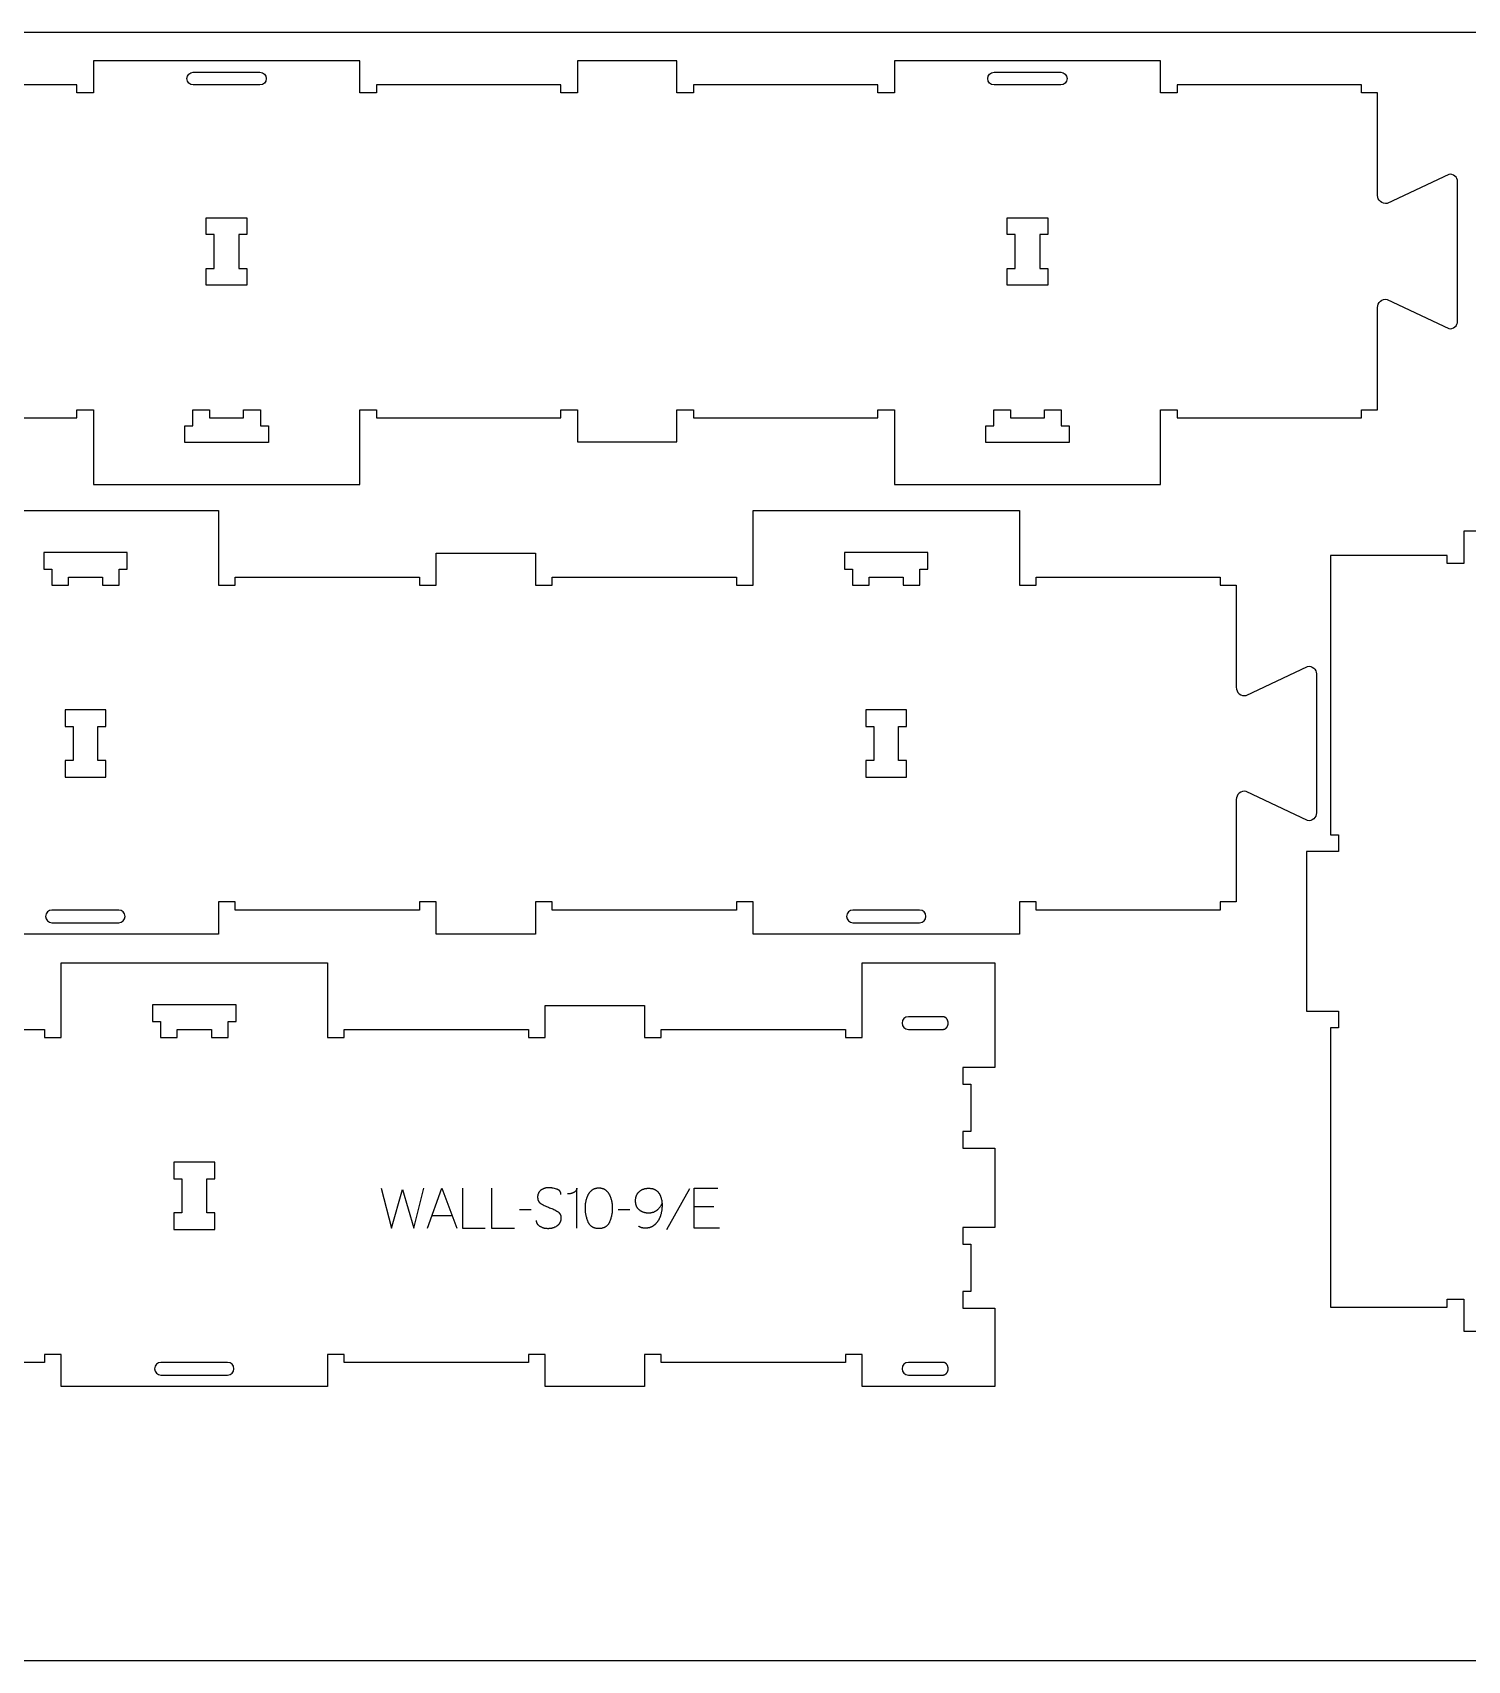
# Model space of a CAD drawing. Extents: x 5216 to 8399, y -10461 to -4867.
# Drawn here: x 6775 to 7850, y -8111 to -6891 of the extents above; entities that cross this region are included whole.
import ezdxf

# ---------------------------------------------------------------- set-up
doc = ezdxf.new("R2010")
doc.units = 0
for name, color, linetype in [('0_SHEET_SPRUCEPLY_2440X122', 1, 'CONTINUOUS'), ('1_ANYTOOL_1MMDEEP_LABELS_S', 2, 'CONTINUOUS'), ('3_ANYTOOL_CUTTHROUGH_INSID', 4, 'CONTINUOUS'), ('4_ANYTOOL_CUTTHROUGH_OUTSI', 5, 'CONTINUOUS')]:
    doc.layers.add(name, color=color, linetype=linetype)

msp = doc.modelspace()

# ---------------------------------------------------------------- linework, layer by layer
at = {"layer": '0_SHEET_SPRUCEPLY_2440X122'}
msp.add_lwpolyline([(5587.3, -6891.2), (5587.3, -8111.2), (8027.3, -8111.2), (8027.3, -6891.2)], close=True, dxfattribs=at)
at = {"layer": '1_ANYTOOL_1MMDEEP_LABELS_S'}
for points in [[(7036.5, -7757.3), (7044.3, -7787.3), (7052.7, -7758.2), (7061.2, -7787.3), (7068.7, -7757.3)], [(7071.3, -7787.3), (7082.1, -7757.3), (7093.2, -7787.3)], [(7097.5, -7757.3), (7097.5, -7787.3), (7114.6, -7787.3)], [(7119.3, -7757.3), (7119.3, -7787.3), (7136.4, -7787.3)], [(7171.3, -7761.9), (7171.3, -7761.7), (7171.3, -7761.6), (7171.3, -7761.5), (7171.3, -7761.4), (7171.3, -7761.3), (7171.3, -7761.3), (7171.2, -7761.2), (7171.2, -7761.1), (7171.2, -7761), (7171.2, -7760.9), (7171.2, -7760.8), (7171.2, -7760.7), (7171.1, -7760.7), (7171.1, -7760.6), (7171.1, -7760.5), (7171.1, -7760.4), (7171, -7760.4), (7171, -7760.3), (7171, -7760.2), (7170.9, -7760.1), (7170.9, -7760.1), (7170.9, -7760), (7170.8, -7759.9), (7170.8, -7759.8), (7170.8, -7759.8), (7170.7, -7759.7), (7170.7, -7759.6), (7170.6, -7759.6), (7170.6, -7759.5), (7170.5, -7759.4), (7170.5, -7759.4), (7170.4, -7759.3), (7170.4, -7759.3), (7170.3, -7759.2), (7170.3, -7759.1), (7170.2, -7759.1), (7170.1, -7759), (7170.1, -7759), (7170, -7758.9), (7169.9, -7758.9), (7169.9, -7758.8), (7169.8, -7758.8), (7169.7, -7758.7), (7169.7, -7758.7), (7169.6, -7758.6), (7169.5, -7758.6), (7169.4, -7758.5), (7169.4, -7758.5), (7169.3, -7758.4), (7169.2, -7758.4), (7169.1, -7758.3), (7169, -7758.3), (7168.8, -7758.2), (7168.6, -7758.1), (7168.4, -7758), (7168.2, -7758), (7168, -7757.9), (7167.2, -7757.7), (7166.4, -7757.5), (7165.6, -7757.3), (7164.8, -7757.2), (7164.5, -7757.1), (7164.1, -7757.1), (7163.7, -7757.1), (7163.3, -7757), (7163, -7757), (7162.6, -7757), (7162.3, -7757), (7161.9, -7757), (7161.7, -7757), (7161.5, -7757), (7161.3, -7757), (7161.1, -7757), (7160.9, -7757), (7160.8, -7757), (7160.6, -7757.1), (7160.4, -7757.1), (7160.2, -7757.1), (7160, -7757.1), (7159.8, -7757.2), (7159.7, -7757.2), (7159.5, -7757.3), (7159.3, -7757.3), (7159.1, -7757.4), (7158.9, -7757.4), (7158.8, -7757.5), (7158.6, -7757.5), (7158.4, -7757.6), (7158.2, -7757.7), (7158.1, -7757.8), (7157.9, -7757.8), (7157.7, -7757.9), (7157.6, -7758), (7157.4, -7758.1), (7157.2, -7758.2), (7157.1, -7758.3), (7156.9, -7758.4), (7156.8, -7758.5), (7156.6, -7758.6), (7156.4, -7758.7), (7156.3, -7758.8), (7156.1, -7758.9), (7156, -7759), (7155.8, -7759.1), (7155.7, -7759.3), (7155.6, -7759.4), (7155.4, -7759.5), (7155.3, -7759.7), (7155.2, -7759.8), (7155.1, -7759.9), (7155, -7760.1), (7154.9, -7760.2), (7154.8, -7760.4), (7154.7, -7760.5), (7154.6, -7760.7), (7154.5, -7760.8), (7154.4, -7761), (7154.4, -7761.2), (7154.3, -7761.3), (7154.2, -7761.5), (7154.2, -7761.7), (7154.1, -7761.9), (7154, -7762), (7154, -7762.2), (7154, -7762.4), (7153.9, -7762.6), (7153.9, -7762.8), (7153.9, -7763), (7153.8, -7763.2), (7153.8, -7763.4), (7153.8, -7763.6), (7153.8, -7763.8), (7153.8, -7764), (7153.8, -7764.2), (7153.8, -7764.4), (7153.8, -7764.6), (7153.9, -7764.8), (7153.9, -7765), (7153.9, -7765.2), (7153.9, -7765.4), (7154, -7765.6), (7154, -7765.8), (7154.1, -7766), (7154.1, -7766.2), (7154.2, -7766.3), (7154.2, -7766.4), (7154.3, -7766.5), (7154.3, -7766.6), (7154.3, -7766.7), (7154.4, -7766.8), (7154.4, -7766.8), (7154.5, -7766.9), (7154.5, -7767), (7154.6, -7767.1), (7154.6, -7767.2), (7154.7, -7767.2), (7154.7, -7767.3), (7154.8, -7767.4), (7154.8, -7767.5), (7154.9, -7767.5), (7154.9, -7767.6), (7155, -7767.7), (7155, -7767.7), (7155.1, -7767.8), (7155.1, -7767.9), (7155.2, -7767.9), (7155.3, -7768), (7155.3, -7768.1), (7155.4, -7768.1), (7155.5, -7768.3), (7155.7, -7768.4), (7155.8, -7768.5), (7156, -7768.6), (7156.1, -7768.7), (7156.3, -7768.8), (7156.5, -7769), (7156.6, -7769.1), (7157.4, -7769.4), (7158.1, -7769.8), (7158.8, -7770.2), (7159.6, -7770.5), (7160.4, -7770.9), (7161.2, -7771.2), (7162, -7771.5), (7162.8, -7771.9), (7163.6, -7772.2), (7164.4, -7772.5), (7165.2, -7772.8), (7166, -7773.2), (7166.7, -7773.6), (7167.5, -7774), (7168.2, -7774.4), (7168.8, -7774.8), (7169, -7774.9), (7169.2, -7775), (7169.3, -7775.1), (7169.4, -7775.2), (7169.5, -7775.3), (7169.5, -7775.3), (7169.6, -7775.4), (7169.7, -7775.4), (7169.8, -7775.5), (7169.8, -7775.6), (7169.9, -7775.6), (7170, -7775.7), (7170, -7775.8), (7170.1, -7775.8), (7170.1, -7775.9), (7170.2, -7776), (7170.2, -7776.1), (7170.3, -7776.1), (7170.4, -7776.2), (7170.4, -7776.3), (7170.5, -7776.4), (7170.5, -7776.4), (7170.5, -7776.5), (7170.6, -7776.6), (7170.6, -7776.7), (7170.7, -7776.8), (7170.7, -7776.8), (7170.8, -7776.9), (7170.8, -7777), (7170.8, -7777.1), (7170.9, -7777.2), (7170.9, -7777.3), (7170.9, -7777.4), (7171, -7777.5), (7171, -7777.5), (7171, -7777.6), (7171.1, -7777.7), (7171.1, -7777.9), (7171.1, -7778.1), (7171.2, -7778.3), (7171.2, -7778.5), (7171.2, -7778.7), (7171.3, -7778.9), (7171.3, -7779.1), (7171.3, -7779.3), (7171.3, -7779.6), (7171.3, -7779.8), (7171.3, -7780), (7171.2, -7780.2), (7171.2, -7780.5), (7171.2, -7780.7), (7171.2, -7780.9), (7171.1, -7781.1), (7171.1, -7781.4), (7171, -7781.6), (7171, -7781.8), (7170.9, -7782), (7170.9, -7782.2), (7170.8, -7782.4), (7170.7, -7782.6), (7170.7, -7782.8), (7170.6, -7783), (7170.5, -7783.1), (7170.4, -7783.3), (7170.3, -7783.5), (7170.2, -7783.7), (7170.1, -7783.8), (7170, -7784), (7169.9, -7784.2), (7169.7, -7784.3), (7169.6, -7784.5), (7169.5, -7784.6), (7169.4, -7784.8), (7169.2, -7784.9), (7169.1, -7785), (7168.9, -7785.2), (7168.8, -7785.3), (7168.6, -7785.4), (7168.4, -7785.6), (7168.3, -7785.7), (7168.1, -7785.8), (7167.7, -7786), (7167.4, -7786.2), (7167, -7786.4), (7166.6, -7786.6), (7166.2, -7786.8), (7165.9, -7786.9), (7165.7, -7787), (7165.5, -7787), (7165.3, -7787.1), (7165.1, -7787.2), (7164.9, -7787.2), (7164.7, -7787.3), (7164.5, -7787.3), (7164.3, -7787.4), (7164.1, -7787.4), (7163.9, -7787.5), (7163.7, -7787.5), (7163.5, -7787.5), (7163.3, -7787.5), (7163.1, -7787.6), (7162.7, -7787.6), (7162.3, -7787.6), (7161.9, -7787.7), (7161.5, -7787.7), (7161.1, -7787.6), (7160.7, -7787.6), (7160.3, -7787.6), (7159.9, -7787.5), (7159.5, -7787.5), (7159.1, -7787.4), (7158.7, -7787.3), (7158.3, -7787.2), (7158, -7787.1), (7157.6, -7786.9), (7157.2, -7786.8), (7156.9, -7786.6), (7156.5, -7786.5), (7156.2, -7786.3), (7155.8, -7786.1), (7155.7, -7786), (7155.5, -7785.9), (7155.3, -7785.8), (7155.2, -7785.7), (7155, -7785.6), (7154.9, -7785.5), (7154.8, -7785.3), (7154.6, -7785.2), (7154.5, -7785.1), (7154.4, -7785), (7154.3, -7784.8), (7154.1, -7784.7), (7154.1, -7784.6), (7154, -7784.6), (7154, -7784.5), (7153.9, -7784.4), (7153.9, -7784.4), (7153.9, -7784.3), (7153.8, -7784.2), (7153.8, -7784.1), (7153.7, -7784.1), (7153.7, -7784), (7153.6, -7783.9), (7153.6, -7783.9), (7153.6, -7783.8), (7153.5, -7783.7), (7153.5, -7783.6), (7153.5, -7783.5), (7153.4, -7783.5), (7153.4, -7783.4), (7153.4, -7783.3), (7153.3, -7783.2), (7153.3, -7783.1), (7153.2, -7782.9), (7153.2, -7782.7), (7153.2, -7782.5), (7153.1, -7782.4), (7153.1, -7782.2), (7153.1, -7782), (7153.1, -7781.8), (7153.1, -7781.6), (7153.1, -7781.4)], [(7183.2, -7787.3), (7183.2, -7757.3), (7183.1, -7757.4), (7183.1, -7757.6), (7183.1, -7757.7), (7183.1, -7757.9), (7183, -7758), (7183, -7758.1), (7182.9, -7758.3), (7182.9, -7758.4), (7182.8, -7758.5), (7182.8, -7758.6), (7182.8, -7758.7), (7182.7, -7758.8), (7182.7, -7758.8), (7182.7, -7758.9), (7182.6, -7758.9), (7182.6, -7759), (7182.6, -7759.1), (7182.5, -7759.1), (7182.5, -7759.2), (7182.4, -7759.2), (7182.4, -7759.3), (7182.4, -7759.3), (7182.3, -7759.4), (7182.3, -7759.4), (7182.2, -7759.5), (7182.2, -7759.5), (7182.1, -7759.6), (7182.1, -7759.6), (7182.1, -7759.7), (7182, -7759.7), (7182, -7759.8), (7181.9, -7759.8), (7181.8, -7759.9), (7181.7, -7760), (7181.6, -7760.1), (7181.5, -7760.2), (7181.3, -7760.3), (7181.2, -7760.3), (7181.1, -7760.4), (7181, -7760.5), (7180.8, -7760.5), (7180.7, -7760.6), (7180.5, -7760.7), (7180.3, -7760.8), (7180, -7760.9), (7179.7, -7761), (7179.4, -7761.1), (7179.1, -7761.2), (7178.9, -7761.3), (7178.6, -7761.3), (7178.3, -7761.4), (7178, -7761.5), (7177.8, -7761.5), (7177.5, -7761.5), (7177.2, -7761.6), (7177, -7761.6), (7176.7, -7761.6), (7176.4, -7761.6), (7176.2, -7761.6)], [(7227.2, -7766.7), (7227.2, -7766.4), (7227.2, -7766.2), (7227.2, -7765.9), (7227.2, -7765.6), (7227.2, -7765.4), (7227.3, -7765.1), (7227.3, -7764.9), (7227.4, -7764.6), (7227.4, -7764.4), (7227.4, -7764.2), (7227.5, -7763.9), (7227.6, -7763.7), (7227.6, -7763.5), (7227.7, -7763.3), (7227.8, -7763), (7227.9, -7762.8), (7228, -7762.6), (7228.1, -7762.4), (7228.2, -7762.2), (7228.3, -7762), (7228.4, -7761.8), (7228.5, -7761.6), (7228.6, -7761.4), (7228.7, -7761.2), (7228.9, -7761), (7229, -7760.8), (7229.1, -7760.7), (7229.3, -7760.5), (7229.4, -7760.3), (7229.6, -7760.2), (7229.8, -7760), (7229.9, -7759.8), (7230.1, -7759.7), (7230.3, -7759.5), (7230.5, -7759.4), (7230.7, -7759.2), (7230.8, -7759.1), (7231, -7759), (7231.2, -7758.9), (7231.4, -7758.7), (7231.6, -7758.6), (7231.8, -7758.5), (7232, -7758.4), (7232.2, -7758.3), (7232.4, -7758.2), (7232.6, -7758.1), (7232.9, -7758), (7233.1, -7757.9), (7233.3, -7757.9), (7233.5, -7757.8), (7233.7, -7757.7), (7234, -7757.7), (7234.2, -7757.6), (7234.4, -7757.6), (7234.7, -7757.5), (7234.9, -7757.5), (7235.2, -7757.4), (7235.4, -7757.4), (7235.7, -7757.4), (7235.9, -7757.3), (7236.2, -7757.3), (7236.4, -7757.3), (7236.7, -7757.3), (7236.9, -7757.3), (7237.3, -7757.3), (7237.6, -7757.3), (7238, -7757.3), (7238.3, -7757.4), (7238.6, -7757.4), (7238.9, -7757.4), (7239.2, -7757.5), (7239.5, -7757.5), (7239.8, -7757.6), (7240.1, -7757.7), (7240.3, -7757.8), (7240.6, -7757.8), (7240.9, -7757.9), (7241.1, -7758), (7241.4, -7758.2), (7241.6, -7758.3), (7241.8, -7758.3), (7241.9, -7758.4), (7242, -7758.5), (7242.1, -7758.5), (7242.2, -7758.6), (7242.4, -7758.7), (7242.5, -7758.7), (7242.6, -7758.8), (7242.7, -7758.9), (7242.8, -7759), (7242.9, -7759), (7243, -7759.1), (7243.1, -7759.2), (7243.2, -7759.3), (7243.3, -7759.4), (7243.4, -7759.5), (7243.5, -7759.6), (7243.6, -7759.7), (7243.7, -7759.7), (7243.8, -7759.8), (7243.9, -7759.9), (7244, -7760), (7244.1, -7760.1), (7244.1, -7760.2), (7244.3, -7760.5), (7244.5, -7760.7), (7244.6, -7760.9), (7244.8, -7761.1), (7244.9, -7761.4), (7245.1, -7761.6), (7245.2, -7761.9), (7245.3, -7762.1), (7245.4, -7762.4), (7245.6, -7762.6), (7245.7, -7762.9), (7245.8, -7763.1), (7245.9, -7763.4), (7246, -7763.6), (7246.1, -7763.9), (7246.2, -7764.2), (7246.3, -7764.4), (7246.4, -7764.7), (7246.4, -7765), (7246.5, -7765.2), (7246.7, -7765.8), (7246.8, -7766.4), (7246.9, -7766.9), (7247, -7767.5), (7247, -7768.1), (7247.1, -7768.7), (7247.1, -7769.3), (7247.1, -7769.9), (7247.1, -7770.5), (7247.1, -7771.2), (7247, -7771.9), (7247, -7772.6), (7246.9, -7773.3), (7246.8, -7774), (7246.7, -7774.6), (7246.5, -7775.8), (7246.3, -7776.4), (7246.2, -7777), (7246, -7777.6), (7245.8, -7778.2), (7245.7, -7778.4), (7245.6, -7778.7), (7245.5, -7779), (7245.4, -7779.3), (7245.3, -7779.5), (7245.1, -7779.8), (7245, -7780.1), (7244.9, -7780.4), (7244.7, -7780.6), (7244.6, -7780.9), (7244.5, -7781.1), (7244.3, -7781.4), (7244.1, -7781.6), (7244, -7781.9), (7243.8, -7782.1), (7243.6, -7782.4), (7243.5, -7782.6), (7243.3, -7782.8), (7243.1, -7783.1), (7242.9, -7783.3), (7242.7, -7783.5), (7242.5, -7783.8), (7242.3, -7784), (7242.1, -7784.2), (7241.9, -7784.4), (7241.7, -7784.6), (7241.5, -7784.8), (7241.3, -7785), (7241, -7785.1), (7240.8, -7785.3), (7240.6, -7785.5), (7240.4, -7785.6), (7240.1, -7785.8), (7239.9, -7785.9), (7239.6, -7786.1), (7239.4, -7786.2), (7239.2, -7786.3), (7238.9, -7786.4), (7238.7, -7786.5), (7238.4, -7786.6), (7238.1, -7786.7), (7237.9, -7786.8), (7237.6, -7786.9), (7237.4, -7787), (7237.1, -7787), (7236.8, -7787.1), (7236.5, -7787.1), (7236.3, -7787.2), (7236, -7787.2), (7235.7, -7787.3), (7235.4, -7787.3), (7235.1, -7787.3), (7234.8, -7787.3), (7234.5, -7787.3), (7234.2, -7787.3), (7233.8, -7787.3), (7233.6, -7787.3), (7233.5, -7787.3), (7233.3, -7787.2), (7233.1, -7787.2), (7233, -7787.2), (7232.8, -7787.2), (7232.6, -7787.1), (7232.5, -7787.1), (7232.3, -7787.1), (7232.2, -7787), (7232, -7787), (7231.8, -7786.9), (7231.7, -7786.9), (7231.5, -7786.8), (7231.4, -7786.8), (7231.2, -7786.7), (7231.1, -7786.7), (7230.9, -7786.6), (7230.8, -7786.5), (7230.6, -7786.5), (7230.5, -7786.4), (7230.4, -7786.3), (7230.2, -7786.2), (7230.1, -7786.2), (7229.9, -7786.1), (7229.8, -7786), (7229.7, -7785.9), (7229.5, -7785.8)], [(7267.7, -7757.8), (7250.5, -7788.6)], [(7290, -7787.3), (7271.1, -7787.3), (7271.1, -7757.3), (7288.9, -7757.3)], [(7247.1, -7768.5), (7246.9, -7768.8), (7246.8, -7769.2), (7246.6, -7769.5), (7246.4, -7769.8), (7246.3, -7770.2), (7246.1, -7770.5), (7245.8, -7770.8), (7245.6, -7771.2), (7245.4, -7771.5), (7245.2, -7771.8), (7244.9, -7772.1), (7244.6, -7772.4), (7244.4, -7772.7), (7244.1, -7773), (7243.8, -7773.3), (7243.5, -7773.6), (7243.3, -7773.8), (7243.1, -7773.9), (7243, -7774), (7242.8, -7774.2), (7242.6, -7774.3), (7242.5, -7774.4), (7242.3, -7774.5), (7242.1, -7774.6), (7241.9, -7774.7), (7241.7, -7774.8), (7241.6, -7774.9), (7241.4, -7775), (7241.2, -7775.1), (7241, -7775.2), (7240.8, -7775.3), (7240.6, -7775.4), (7240.4, -7775.4), (7240.2, -7775.5), (7239.9, -7775.6), (7239.7, -7775.6), (7239.5, -7775.7), (7239.3, -7775.7), (7239.1, -7775.8), (7238.9, -7775.8), (7238.6, -7775.8), (7238.4, -7775.9), (7238.2, -7775.9), (7237.9, -7775.9), (7237.7, -7775.9), (7237.4, -7775.9), (7237.2, -7776), (7236.9, -7776), (7236.7, -7776), (7236.4, -7775.9), (7236.2, -7775.9), (7235.9, -7775.9), (7235.6, -7775.9), (7235.4, -7775.9), (7235.1, -7775.8), (7234.9, -7775.8), (7234.7, -7775.8), (7234.4, -7775.7), (7234.2, -7775.7), (7234, -7775.6), (7233.7, -7775.6), (7233.5, -7775.5), (7233.3, -7775.4), (7233, -7775.3), (7232.8, -7775.3), (7232.6, -7775.2), (7232.4, -7775.1), (7232.2, -7775), (7232, -7774.9), (7231.8, -7774.8), (7231.6, -7774.7), (7231.4, -7774.6), (7231.2, -7774.5), (7231, -7774.4), (7230.8, -7774.2), (7230.6, -7774.1), (7230.4, -7774), (7230.3, -7773.8), (7230.1, -7773.7), (7229.9, -7773.5), (7229.8, -7773.4), (7229.6, -7773.2), (7229.4, -7773.1), (7229.3, -7772.9), (7229.1, -7772.7), (7229, -7772.6), (7228.9, -7772.4), (7228.7, -7772.2), (7228.6, -7772), (7228.5, -7771.8), (7228.4, -7771.6), (7228.2, -7771.4), (7228.1, -7771.2), (7228, -7771), (7228, -7770.8), (7227.9, -7770.6), (7227.8, -7770.4), (7227.7, -7770.2), (7227.6, -7770), (7227.6, -7769.7), (7227.5, -7769.5), (7227.4, -7769.3), (7227.4, -7769), (7227.3, -7768.8), (7227.3, -7768.5), (7227.3, -7768.3), (7227.2, -7768), (7227.2, -7767.8), (7227.2, -7767.5), (7227.2, -7767.2), (7227.2, -7767), (7227.2, -7766.7)], [(7285.8, -7771.2), (7271.1, -7771.2)], [(7074.7, -7777.8), (7089.6, -7777.8)], [(7149, -7773.4), (7140.3, -7773.5)], [(7222.9, -7773.4), (7214.1, -7773.5)]]:
    msp.add_lwpolyline(points, dxfattribs=at)
msp.add_lwpolyline([(7199.7, -7757.1), (7200, -7757.1), (7200.4, -7757.1), (7200.6, -7757.1), (7200.8, -7757.1), (7200.9, -7757.1), (7201.1, -7757.1), (7201.3, -7757.2), (7201.4, -7757.2), (7201.6, -7757.2), (7201.8, -7757.3), (7201.9, -7757.3), (7202.1, -7757.3), (7202.3, -7757.4), (7202.4, -7757.4), (7202.6, -7757.5), (7202.7, -7757.5), (7202.9, -7757.6), (7203, -7757.6), (7203.2, -7757.7), (7203.3, -7757.8), (7203.4, -7757.8), (7203.6, -7757.9), (7203.7, -7758), (7203.9, -7758.1), (7204, -7758.1), (7204.1, -7758.2), (7204.3, -7758.3), (7204.4, -7758.4), (7204.5, -7758.5), (7204.6, -7758.6), (7204.9, -7758.8), (7205.1, -7759), (7205.3, -7759.2), (7205.6, -7759.4), (7205.8, -7759.6), (7206, -7759.8), (7206.2, -7760.1), (7206.4, -7760.3), (7206.6, -7760.5), (7206.8, -7760.8), (7207, -7761.1), (7207.1, -7761.3), (7207.3, -7761.6), (7207.5, -7761.9), (7207.6, -7762.1), (7207.8, -7762.4), (7207.9, -7762.7), (7208, -7763), (7208.2, -7763.3), (7208.3, -7763.6), (7208.4, -7763.9), (7208.5, -7764.2), (7208.6, -7764.6), (7208.7, -7764.9), (7208.8, -7765.2), (7208.9, -7765.5), (7209, -7765.8), (7209.1, -7766.2), (7209.2, -7766.5), (7209.2, -7766.8), (7209.4, -7767.5), (7209.5, -7768.2), (7209.6, -7768.9), (7209.6, -7769.5), (7209.7, -7770.2), (7209.8, -7770.8), (7209.8, -7771.5), (7209.8, -7772.1), (7209.8, -7772.7), (7209.8, -7773.3), (7209.8, -7773.9), (7209.7, -7774.5), (7209.7, -7775.2), (7209.6, -7775.8), (7209.5, -7776.4), (7209.4, -7777), (7209.3, -7777.6), (7209.1, -7778.3), (7209, -7778.9), (7208.8, -7779.5), (7208.6, -7780.1), (7208.4, -7780.7), (7208.2, -7781.4), (7208, -7782), (7207.7, -7782.6), (7207.6, -7782.9), (7207.4, -7783.2), (7207.3, -7783.5), (7207.2, -7783.6), (7207.1, -7783.8), (7207, -7783.9), (7206.9, -7784), (7206.9, -7784.2), (7206.8, -7784.3), (7206.7, -7784.4), (7206.6, -7784.5), (7206.5, -7784.7), (7206.4, -7784.8), (7206.3, -7784.9), (7206.2, -7785), (7206.1, -7785.1), (7206, -7785.2), (7205.9, -7785.3), (7205.8, -7785.4), (7205.7, -7785.5), (7205.6, -7785.6), (7205.5, -7785.7), (7205.4, -7785.8), (7205.2, -7785.9), (7205.1, -7786), (7205, -7786.1), (7204.9, -7786.2), (7204.8, -7786.2), (7204.6, -7786.3), (7204.5, -7786.4), (7204.4, -7786.5), (7204.2, -7786.5), (7204.1, -7786.6), (7204, -7786.7), (7203.8, -7786.7), (7203.7, -7786.8), (7203.6, -7786.9), (7203.4, -7786.9), (7203.3, -7787), (7203.1, -7787), (7203, -7787.1), (7202.8, -7787.1), (7202.7, -7787.2), (7202.5, -7787.2), (7202.4, -7787.3), (7202.1, -7787.3), (7201.7, -7787.4), (7201.4, -7787.4), (7201.1, -7787.5), (7200.7, -7787.5), (7200.4, -7787.5), (7200, -7787.6), (7199.7, -7787.6), (7199.3, -7787.6), (7198.9, -7787.5), (7198.6, -7787.5), (7198.3, -7787.5), (7197.9, -7787.4), (7197.6, -7787.4), (7197.3, -7787.3), (7197.1, -7787.3), (7197, -7787.3), (7196.8, -7787.2), (7196.7, -7787.2), (7196.5, -7787.1), (7196.4, -7787.1), (7196.2, -7787), (7196.1, -7787), (7195.9, -7786.9), (7195.8, -7786.9), (7195.7, -7786.8), (7195.5, -7786.7), (7195.4, -7786.7), (7195.2, -7786.6), (7195.1, -7786.5), (7195, -7786.5), (7194.9, -7786.4), (7194.7, -7786.3), (7194.6, -7786.2), (7194.5, -7786.2), (7194.4, -7786.1), (7194.3, -7786), (7194.1, -7785.9), (7194, -7785.8), (7193.9, -7785.7), (7193.8, -7785.6), (7193.7, -7785.5), (7193.6, -7785.4), (7193.5, -7785.3), (7193.4, -7785.2), (7193.3, -7785.1), (7193.2, -7785), (7193.1, -7784.9), (7193, -7784.7), (7192.9, -7784.6), (7192.8, -7784.5), (7192.7, -7784.4), (7192.6, -7784.3), (7192.5, -7784.1), (7192.4, -7784), (7192.4, -7783.9), (7192.3, -7783.7), (7192.2, -7783.6), (7192.1, -7783.4), (7192, -7783.2), (7191.8, -7782.9), (7191.7, -7782.6), (7191.4, -7781.9), (7191.2, -7781.3), (7191, -7780.7), (7190.8, -7780.1), (7190.6, -7779.4), (7190.4, -7778.8), (7190.3, -7778.2), (7190.1, -7777.6), (7190, -7777), (7189.9, -7776.3), (7189.8, -7775.7), (7189.7, -7775.1), (7189.7, -7774.5), (7189.6, -7773.9), (7189.6, -7773.3), (7189.6, -7772.7), (7189.6, -7772), (7189.6, -7771.4), (7189.7, -7770.8), (7189.7, -7770.1), (7189.8, -7769.5), (7189.8, -7768.8), (7189.9, -7768.1), (7190, -7767.5), (7190.1, -7767.1), (7190.2, -7766.8), (7190.2, -7766.5), (7190.3, -7766.1), (7190.4, -7765.8), (7190.5, -7765.5), (7190.6, -7765.1), (7190.7, -7764.8), (7190.8, -7764.5), (7190.9, -7764.2), (7191, -7763.9), (7191.1, -7763.6), (7191.2, -7763.3), (7191.4, -7763), (7191.5, -7762.7), (7191.6, -7762.4), (7191.8, -7762.1), (7192, -7761.8), (7192.1, -7761.6), (7192.3, -7761.3), (7192.5, -7761), (7192.6, -7760.8), (7192.8, -7760.5), (7193, -7760.3), (7193.2, -7760.1), (7193.4, -7759.8), (7193.6, -7759.6), (7193.8, -7759.4), (7194.1, -7759.2), (7194.3, -7759), (7194.5, -7758.8), (7194.8, -7758.6), (7194.9, -7758.5), (7195, -7758.4), (7195.1, -7758.3), (7195.3, -7758.2), (7195.4, -7758.1), (7195.5, -7758.1), (7195.7, -7758), (7195.8, -7757.9), (7195.9, -7757.8), (7196.1, -7757.8), (7196.2, -7757.7), (7196.4, -7757.6), (7196.5, -7757.6), (7196.7, -7757.5), (7196.8, -7757.5), (7197, -7757.4), (7197.1, -7757.4), (7197.3, -7757.3), (7197.4, -7757.3), (7197.6, -7757.3), (7197.7, -7757.2), (7197.9, -7757.2), (7198.1, -7757.2), (7198.2, -7757.1), (7198.4, -7757.1), (7198.6, -7757.1), (7198.8, -7757.1), (7198.9, -7757.1), (7199.3, -7757.1)], close=True, dxfattribs=at)
at = {"layer": '3_ANYTOOL_CUTTHROUGH_INSID', "color": 4}
for points in [[(6895.8, -6921), (6945.8, -6921, -1), (6945.8, -6930.5), (6895.8, -6930.5, -1)], [(7495.8, -6921), (7545.8, -6921, -1), (7545.8, -6930.5), (7495.8, -6930.5, -1)], [(6790, -7558.3), (6840, -7558.3, 1), (6840, -7548.8), (6790, -7548.8, 1)], [(7390, -7558.3), (7440, -7558.3, 1), (7440, -7548.8), (7390, -7548.8, 1)], [(7431.6, -7628.8, 1), (7431.6, -7638.3), (7457.4, -7638.3), (7457.5, -7638.3), (7457.6, -7638.3), (7457.7, -7638.3), (7457.8, -7638.3), (7457.9, -7638.3), (7458, -7638.2), (7458.1, -7638.2), (7458.2, -7638.2), (7458.3, -7638.2), (7458.4, -7638.2), (7458.5, -7638.1), (7458.6, -7638.1), (7458.6, -7638.1), (7458.7, -7638), (7458.8, -7638), (7458.9, -7637.9), (7459, -7637.9), (7459.1, -7637.8), (7459.2, -7637.8), (7459.3, -7637.7), (7459.4, -7637.7), (7459.5, -7637.6), (7459.6, -7637.5), (7459.7, -7637.5), (7459.7, -7637.4), (7459.8, -7637.3), (7459.9, -7637.3), (7460, -7637.2), (7460.1, -7637.1), (7460.1, -7637), (7460.2, -7636.9), (7460.3, -7636.9), (7460.4, -7636.8), (7460.4, -7636.7), (7460.5, -7636.6), (7460.6, -7636.5), (7460.6, -7636.4), (7460.7, -7636.3), (7460.7, -7636.2), (7460.8, -7636.1), (7460.8, -7636), (7460.9, -7635.9), (7460.9, -7635.8), (7461, -7635.7), (7461, -7635.6), (7461.1, -7635.5), (7461.1, -7635.4), (7461.1, -7635.3), (7461.2, -7635.2), (7461.2, -7635), (7461.2, -7634.9), (7461.2, -7634.8), (7461.3, -7634.7), (7461.3, -7634.6), (7461.3, -7634.5), (7461.3, -7634.4), (7461.3, -7634.3), (7461.4, -7634.2), (7461.4, -7634.1), (7461.4, -7634), (7461.4, -7633.9), (7461.4, -7633.8), (7461.4, -7633.6), (7461.4, -7633.5), (7461.4, -7633.4), (7461.4, -7633.3), (7461.4, -7633.2), (7461.4, -7633.1), (7461.4, -7633), (7461.4, -7632.9), (7461.3, -7632.8), (7461.3, -7632.7), (7461.3, -7632.6), (7461.3, -7632.5), (7461.3, -7632.4), (7461.2, -7632.3), (7461.2, -7632.1), (7461.2, -7632), (7461.2, -7631.9), (7461.1, -7631.8), (7461.1, -7631.7), (7461.1, -7631.6), (7461, -7631.5), (7461, -7631.4), (7460.9, -7631.3), (7460.9, -7631.2), (7460.8, -7631.1), (7460.8, -7631), (7460.7, -7630.9), (7460.7, -7630.8), (7460.6, -7630.7), (7460.6, -7630.6), (7460.5, -7630.5), (7460.4, -7630.4), (7460.4, -7630.3), (7460.3, -7630.2), (7460.2, -7630.1), (7460.1, -7630.1), (7460.1, -7630), (7460, -7629.9), (7459.9, -7629.8), (7459.8, -7629.7), (7459.7, -7629.7), (7459.7, -7629.6), (7459.6, -7629.5), (7459.5, -7629.5), (7459.4, -7629.4), (7459.3, -7629.4), (7459.2, -7629.3), (7459.1, -7629.2), (7459, -7629.2), (7458.9, -7629.1), (7458.8, -7629.1), (7458.7, -7629.1), (7458.6, -7629), (7458.6, -7629), (7458.5, -7629), (7458.4, -7628.9), (7458.3, -7628.9), (7458.2, -7628.9), (7458.1, -7628.9), (7458, -7628.8), (7457.9, -7628.8), (7457.8, -7628.8), (7457.7, -7628.8), (7457.6, -7628.8), (7457.5, -7628.8), (7457.4, -7628.8)], [(6871.6, -7897.3), (6921.6, -7897.3, 1), (6921.6, -7887.8), (6871.6, -7887.8, 1)], [(7431.6, -7897.3), (7457.4, -7897.3), (7457.5, -7897.3), (7457.6, -7897.3), (7457.7, -7897.3), (7457.8, -7897.3), (7457.9, -7897.3), (7458, -7897.2), (7458.1, -7897.2), (7458.2, -7897.2), (7458.3, -7897.2), (7458.4, -7897.2), (7458.5, -7897.1), (7458.6, -7897.1), (7458.6, -7897.1), (7458.7, -7897), (7458.8, -7897), (7458.9, -7896.9), (7459, -7896.9), (7459.1, -7896.8), (7459.2, -7896.8), (7459.3, -7896.7), (7459.4, -7896.7), (7459.5, -7896.6), (7459.6, -7896.5), (7459.7, -7896.5), (7459.7, -7896.4), (7459.8, -7896.3), (7459.9, -7896.3), (7460, -7896.2), (7460.1, -7896.1), (7460.1, -7896), (7460.2, -7895.9), (7460.3, -7895.9), (7460.4, -7895.8), (7460.4, -7895.7), (7460.5, -7895.6), (7460.6, -7895.5), (7460.6, -7895.4), (7460.7, -7895.3), (7460.7, -7895.2), (7460.8, -7895.1), (7460.8, -7895), (7460.9, -7894.9), (7460.9, -7894.8), (7461, -7894.7), (7461, -7894.6), (7461.1, -7894.5), (7461.1, -7894.4), (7461.1, -7894.3), (7461.2, -7894.2), (7461.2, -7894), (7461.2, -7893.9), (7461.2, -7893.8), (7461.3, -7893.7), (7461.3, -7893.6), (7461.3, -7893.5), (7461.3, -7893.4), (7461.3, -7893.3), (7461.4, -7893.2), (7461.4, -7893.1), (7461.4, -7893), (7461.4, -7892.9), (7461.4, -7892.8), (7461.4, -7892.6), (7461.4, -7892.5), (7461.4, -7892.4), (7461.4, -7892.3), (7461.4, -7892.2), (7461.4, -7892.1), (7461.4, -7892), (7461.4, -7891.9), (7461.3, -7891.8), (7461.3, -7891.7), (7461.3, -7891.6), (7461.3, -7891.5), (7461.3, -7891.4), (7461.2, -7891.3), (7461.2, -7891.1), (7461.2, -7891), (7461.2, -7890.9), (7461.1, -7890.8), (7461.1, -7890.7), (7461.1, -7890.6), (7461, -7890.5), (7461, -7890.4), (7460.9, -7890.3), (7460.9, -7890.2), (7460.8, -7890.1), (7460.8, -7890), (7460.7, -7889.9), (7460.7, -7889.8), (7460.6, -7889.7), (7460.6, -7889.6), (7460.5, -7889.5), (7460.4, -7889.4), (7460.4, -7889.3), (7460.3, -7889.2), (7460.2, -7889.1), (7460.1, -7889.1), (7460.1, -7889), (7460, -7888.9), (7459.9, -7888.8), (7459.8, -7888.7), (7459.7, -7888.7), (7459.7, -7888.6), (7459.6, -7888.5), (7459.5, -7888.5), (7459.4, -7888.4), (7459.3, -7888.4), (7459.2, -7888.3), (7459.1, -7888.2), (7459, -7888.2), (7458.9, -7888.1), (7458.8, -7888.1), (7458.7, -7888.1), (7458.6, -7888), (7458.6, -7888), (7458.5, -7888), (7458.4, -7887.9), (7458.3, -7887.9), (7458.2, -7887.9), (7458.1, -7887.9), (7458, -7887.8), (7457.9, -7887.8), (7457.8, -7887.8), (7457.7, -7887.8), (7457.6, -7887.8), (7457.5, -7887.8), (7457.4, -7887.8), (7431.6, -7887.8, 1)]]:
    msp.add_lwpolyline(points, format="xyb", close=True, dxfattribs=at)
for points in [[(6911.6, -7068.1), (6911.6, -7042.6), (6905.6, -7042.6), (6905.6, -7030.1), (6936.1, -7030.1), (6936.1, -7042.6), (6930.1, -7042.6), (6930.1, -7068.1), (6936.1, -7068.1), (6936.1, -7080.6), (6905.6, -7080.6), (6905.6, -7068.1)], [(7511.6, -7068.1), (7511.6, -7042.6), (7505.6, -7042.6), (7505.6, -7030.1), (7536.1, -7030.1), (7536.1, -7042.6), (7530.1, -7042.6), (7530.1, -7068.1), (7536.1, -7068.1), (7536.1, -7080.6), (7505.6, -7080.6), (7505.6, -7068.1)], [(6933.6, -7180), (6933.6, -7174), (6946.1, -7174), (6946.1, -7186), (6952.1, -7186), (6952.1, -7198.5), (6889.6, -7198.5), (6889.6, -7186), (6895.6, -7186), (6895.6, -7174), (6908.1, -7174), (6908.1, -7180)], [(7533.6, -7180), (7533.6, -7174), (7546.1, -7174), (7546.1, -7186), (7552.1, -7186), (7552.1, -7198.5), (7489.6, -7198.5), (7489.6, -7186), (7495.6, -7186), (7495.6, -7174), (7508.1, -7174), (7508.1, -7180)], [(6827.8, -7299.3), (6827.8, -7305.3), (6840.3, -7305.3), (6840.3, -7293.3), (6846.3, -7293.3), (6846.3, -7280.8), (6783.8, -7280.8), (6783.8, -7293.3), (6789.8, -7293.3), (6789.8, -7305.3), (6802.3, -7305.3), (6802.3, -7299.3)], [(7427.8, -7299.3), (7427.8, -7305.3), (7440.3, -7305.3), (7440.3, -7293.3), (7446.3, -7293.3), (7446.3, -7280.8), (7383.8, -7280.8), (7383.8, -7293.3), (7389.8, -7293.3), (7389.8, -7305.3), (7402.3, -7305.3), (7402.3, -7299.3)], [(6805.8, -7411.2), (6805.8, -7436.7), (6799.8, -7436.7), (6799.8, -7449.2), (6830.3, -7449.2), (6830.3, -7436.7), (6824.3, -7436.7), (6824.3, -7411.2), (6830.3, -7411.2), (6830.3, -7398.7), (6799.8, -7398.7), (6799.8, -7411.2)], [(7405.8, -7411.2), (7405.8, -7436.7), (7399.8, -7436.7), (7399.8, -7449.2), (7430.3, -7449.2), (7430.3, -7436.7), (7424.3, -7436.7), (7424.3, -7411.2), (7430.3, -7411.2), (7430.3, -7398.7), (7399.8, -7398.7), (7399.8, -7411.2)], [(6909.4, -7638.3), (6909.4, -7644.3), (6921.9, -7644.3), (6921.9, -7632.3), (6927.9, -7632.3), (6927.9, -7619.8), (6865.4, -7619.8), (6865.4, -7632.3), (6871.4, -7632.3), (6871.4, -7644.3), (6883.9, -7644.3), (6883.9, -7638.3)], [(6887.4, -7750.2), (6887.4, -7775.7), (6881.4, -7775.7), (6881.4, -7788.2), (6911.9, -7788.2), (6911.9, -7775.7), (6905.9, -7775.7), (6905.9, -7750.2), (6911.9, -7750.2), (6911.9, -7737.7), (6881.4, -7737.7), (6881.4, -7750.2)]]:
    msp.add_lwpolyline(points, close=True, dxfattribs=at)
at = {"layer": '4_ANYTOOL_CUTTHROUGH_OUTSI', "color": 5}
for points in [[(6670.6, -7180), (6808.6, -7180), (6808.6, -7174), (6821.1, -7174), (6821.1, -7230), (7020.6, -7230), (7020.6, -7174), (7033.1, -7174), (7033.1, -7180), (7171.1, -7180), (7171.1, -7174), (7183.6, -7174), (7183.6, -7198), (7258.1, -7198), (7258.1, -7174), (7270.6, -7174), (7270.6, -7180), (7408.6, -7180), (7408.6, -7174), (7421.1, -7174), (7421.1, -7230), (7620.6, -7230), (7620.6, -7174), (7633.1, -7174), (7633.1, -7180), (7771.1, -7180), (7771.1, -7174), (7783.1, -7174), (7783.1, -7097.3), (7783.1, -7097.3, -0.463455), (7790.3, -7091.2), (7790.4, -7091.2), (7790.4, -7091.2), (7836.4, -7113.1), (7836.4, -7113.1, 0.461625), (7843.1, -7107.4), (7843.1, -7003.1, 0.461625), (7836.4, -6997.5), (7790.4, -7019.3), (7790.3, -7019.3), (7790.3, -7019.3, -0.463455), (7783.1, -7013.2), (7783.1, -6936.5), (7771.1, -6936.5), (7771.1, -6930.5), (7633.1, -6930.5), (7633.1, -6936.5), (7620.6, -6936.5), (7620.6, -6912.5), (7421.1, -6912.5), (7421.1, -6936.5), (7408.6, -6936.5), (7408.6, -6930.5), (7270.6, -6930.5), (7270.6, -6936.5), (7258.1, -6936.5), (7258.1, -6912.5), (7183.6, -6912.5), (7183.6, -6936.5), (7171.1, -6936.5), (7171.1, -6930.5), (7033.1, -6930.5), (7033.1, -6936.5), (7020.6, -6936.5), (7020.6, -6912.5), (6821.1, -6912.5), (6821.1, -6936.5), (6808.6, -6936.5), (6808.6, -6930.5), (6670.6, -6930.5)], [(6715.3, -7249.3), (6914.8, -7249.3), (6914.8, -7305.3), (6927.3, -7305.3), (6927.3, -7299.3), (7065.3, -7299.3), (7065.3, -7305.3), (7077.8, -7305.3), (7077.8, -7281.3), (7152.3, -7281.3), (7152.3, -7305.3), (7164.8, -7305.3), (7164.8, -7299.3), (7302.8, -7299.3), (7302.8, -7305.3), (7315.3, -7305.3), (7315.3, -7249.3), (7514.8, -7249.3), (7514.8, -7305.3), (7527.3, -7305.3), (7527.3, -7299.3), (7665.3, -7299.3), (7665.3, -7305.3), (7677.3, -7305.3), (7677.3, -7381.9), (7677.3, -7381.9, 0.463455), (7684.5, -7388.1), (7684.6, -7388.1), (7684.6, -7388.1), (7730.6, -7366.2), (7730.6, -7366.2, -0.461625), (7737.3, -7371.9), (7737.3, -7476.1, -0.461625), (7730.6, -7481.8), (7684.6, -7459.9), (7684.5, -7459.9), (7684.5, -7459.9, 0.463455), (7677.3, -7466.1), (7677.3, -7542.8), (7665.3, -7542.8), (7665.3, -7548.8), (7527.3, -7548.8), (7527.3, -7542.8), (7514.8, -7542.8), (7514.8, -7566.8), (7315.3, -7566.8), (7315.3, -7542.8), (7302.8, -7542.8), (7302.8, -7548.8), (7164.8, -7548.8), (7164.8, -7542.8), (7152.3, -7542.8), (7152.3, -7566.8), (7077.8, -7566.8), (7077.8, -7542.8), (7065.3, -7542.8), (7065.3, -7548.8), (6927.3, -7548.8), (6927.3, -7542.8), (6914.8, -7542.8), (6914.8, -7566.8), (6715.3, -7566.8)]]:
    msp.add_lwpolyline(points, format="xyb", dxfattribs=at)
for points in [[(7897.3, -7265), (7847.8, -7265), (7847.8, -7289), (7835.3, -7289), (7835.3, -7283), (7747.8, -7283), (7747.8, -7492.5), (7753.8, -7492.5), (7753.8, -7505), (7729.8, -7505), (7729.8, -7624.5), (7753.8, -7624.5), (7753.8, -7637), (7747.8, -7637), (7747.8, -7846.5), (7835.3, -7846.5), (7835.3, -7840.5), (7847.8, -7840.5), (7847.8, -7864.5), (7897.3, -7864.5)], [(6646.4, -7638.3), (6784.4, -7638.3), (6784.4, -7644.3), (6796.9, -7644.3), (6796.9, -7588.3), (6996.4, -7588.3), (6996.4, -7644.3), (7008.9, -7644.3), (7008.9, -7638.3), (7146.9, -7638.3), (7146.9, -7644.3), (7159.4, -7644.3), (7159.4, -7620.3), (7233.9, -7620.3), (7233.9, -7644.3), (7246.4, -7644.3), (7246.4, -7638.3), (7384.4, -7638.3), (7384.4, -7644.3), (7396.9, -7644.3), (7396.9, -7588.3), (7496.4, -7588.3), (7496.4, -7608), (7496.4, -7620), (7496.4, -7666.8), (7472.4, -7666.8), (7472.4, -7679.3), (7478.4, -7679.3), (7478.4, -7714.8), (7472.4, -7714.8), (7472.4, -7727.3), (7496.4, -7727.3), (7496.4, -7786.8), (7472.4, -7786.8), (7472.4, -7799.3), (7478.4, -7799.3), (7478.4, -7834.8), (7472.4, -7834.8), (7472.4, -7847.3), (7496.4, -7847.3), (7496.4, -7905.8), (7396.9, -7905.8), (7396.9, -7881.8), (7384.4, -7881.8), (7384.4, -7887.8), (7246.4, -7887.8), (7246.4, -7881.8), (7233.9, -7881.8), (7233.9, -7905.8), (7159.4, -7905.8), (7159.4, -7881.8), (7146.9, -7881.8), (7146.9, -7887.8), (7008.9, -7887.8), (7008.9, -7881.8), (6996.4, -7881.8), (6996.4, -7905.8), (6796.9, -7905.8), (6796.9, -7881.8), (6784.4, -7881.8), (6784.4, -7887.8), (6646.4, -7887.8)]]:
    msp.add_lwpolyline(points, dxfattribs=at)

doc.saveas('drawing.dxf')
